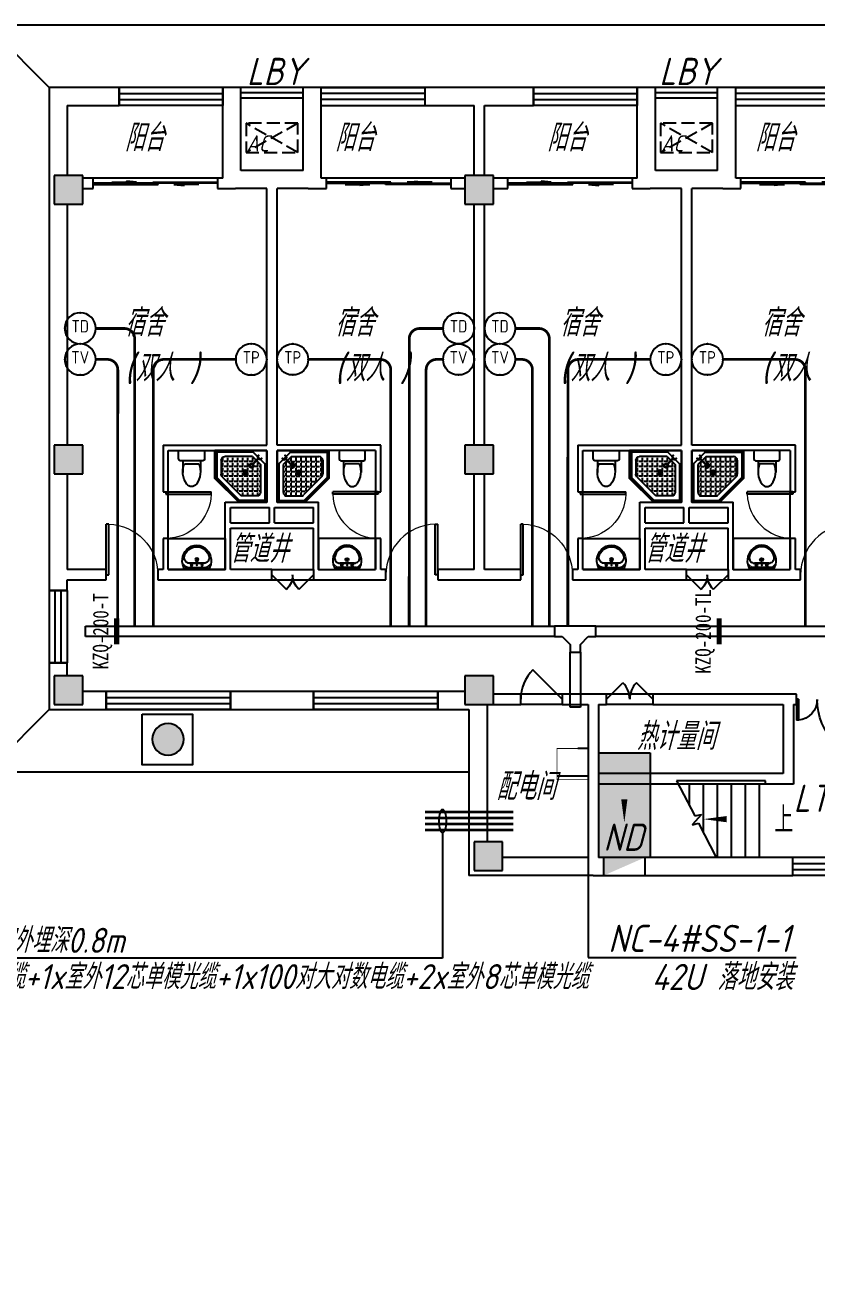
# Model space of a CAD drawing. Extents: x 0 to 2972856, y -1269770 to 0.
# Drawn here: x 2674394 to 2689670, y -895039 to -870766 of the extents above; entities that cross this region are included whole.
import ezdxf
from ezdxf.enums import TextEntityAlignment as Align

# ---------------------------------------------------------------- set-up
doc = ezdxf.new("R2010")
doc.units = 0
doc.header["$LTSCALE"] = 1000
doc.header["$PDSIZE"] = 50
doc.linetypes.add('DASH', pattern=[0.35, 0.25, -0.1])
doc.linetypes.add('接地线', pattern=[1.35002, 0.5, -1e-05, 1e-05, 0.5, -0.125, 0.1, -0.125])
for name, color, linetype in [('1-建筑底图', 8, 'Continuous'), ('CABLETRAY_DIM', 3, 'Continuous'), ('CABLETRAY_PDS', 4, 'Continuous'), ('EQUIP-通讯', 3, 'Continuous'), ('PUB_TEXT', 7, 'Continuous'), ('WIRE-综合布线', 4, 'Continuous'), ('抗震支吊架', 2, 'Continuous'), ('洁具', 251, 'Continuous'), ('电-线路-接地网', 6, '接地线'), ('空调外机', 251, 'Continuous'), ('防火分区', 255, 'Continuous')]:
    doc.layers.add(name, color=color, linetype=linetype)
doc.styles.add('_TCH_DIM', font='SIMPLEX', dxfattribs={"bigfont": 'GBCBIG'})
doc.styles.add('_TEL_ATTDEF', font='GBENOR', dxfattribs={"width": 0.8, "height": 3, "bigfont": 'GBCBIG'})
doc.styles.add('_TEL_DIM', font='SIMPLEX', dxfattribs={"width": 0.8, "height": 3.5, "bigfont": 'HZTXT'})
doc.styles.add('kzcad', font='', dxfattribs={"width": 0.8})
doc.styles.get("Standard").update_dxf_attribs({"font": 'gbeitc.shx', "bigfont": 'gbcbig.shx'})
doc.styles.get('kzcad').set_extended_font_data('SimSun')
doc.linetypes.add('JIEDI', pattern='A,1.25,-0.25,0.25,-0.25,0.625,["/",Standard,S=0.6,R=0,X=0,Y=-0.3],0.625,-0.25,0.25,-0.25', length=4)

# ---------------------------------------------------------------- blocks, each defined once
blk = doc.blocks.new('19寸标准机柜')
at = {"layer": 'CABLETRAY_PDS'}
blk.add_line((-300, 0), (-100, 0), dxfattribs=at)
at = {"layer": '电-线路-接地网', "color": 3, "linetype": 'JIEDI', "const_width": 15}
blk.add_lwpolyline([(-300, 0), (300, 0), (300, -600), (-300, -600)], close=True, dxfattribs=at)
at = {"layer": '电-线路-接地网', "color": 3, "linetype": 'JIEDI'}
blk.add_lwpolyline([(-300, -531), (300, -531)], dxfattribs=at)
blk = doc.blocks.new('$equip$00003204')
at = {"const_width": 0.05}
blk.add_lwpolyline([(0, 0.5, -1), (0, -0.5, -1), (0, 0.5, 0.021884)], format="xyb", dxfattribs=at)
blk.add_circle((0, 0), 0.5)
for p in [(0, 0.5), (-0.5, 0), (0.5, 0), (0, -0.5)]:
    blk.add_point(p)
at = {"color": 7, "style": '_TEL_ATTDEF'}
blk.add_attdef('$TEXT$', text='', height=0.4, dxfattribs=at).set_placement((0, 0), align=Align.MIDDLE_CENTER)
at = {"color": 7, "style": '_TEL_DIM', "flags": 1}
for tag in ['A', 'REMARK']:
    blk.add_attdef(tag, text='', height=0.00002, dxfattribs=at).set_placement((0, 0), align=Align.MIDDLE_CENTER)
blk = doc.blocks.new('$equip$00003208')
at = {"const_width": 0.05}
blk.add_lwpolyline([(0, 0.5, -1), (0, -0.5, -1), (0, 0.5, 0.021884)], format="xyb", dxfattribs=at)
blk.add_circle((0, 0), 0.5)
for p in [(0, 0.5), (-0.5, 0), (0.5, 0), (0, -0.5)]:
    blk.add_point(p)
at = {"color": 7, "style": '_TEL_ATTDEF'}
blk.add_attdef('$TEXT$', text='', height=0.4, dxfattribs=at).set_placement((0, 0), align=Align.MIDDLE_CENTER)
at = {"color": 7, "style": '_TEL_DIM', "flags": 1}
for tag in ['A', 'REMARK']:
    blk.add_attdef(tag, text='', height=0.00002, dxfattribs=at).set_placement((0, 0), align=Align.MIDDLE_CENTER)
blk = doc.blocks.new('$equip$00003209')
at = {"const_width": 0.05}
blk.add_lwpolyline([(0, 0.5, -1), (0, -0.5, -1), (0, 0.5, 0.021884)], format="xyb", dxfattribs=at)
blk.add_circle((0, 0), 0.5)
for p in [(0, 0.5), (-0.5, 0), (0.5, 0), (0, -0.5)]:
    blk.add_point(p)
at = {"color": 7, "style": '_TEL_ATTDEF'}
blk.add_attdef('$TEXT$', text='', height=0.4, dxfattribs=at).set_placement((0, 0), align=Align.MIDDLE_CENTER)
at = {"color": 7, "style": '_TEL_DIM', "flags": 1}
for tag in ['A', 'REMARK']:
    blk.add_attdef(tag, text='', height=0.00002, dxfattribs=at).set_placement((0, 0), align=Align.MIDDLE_CENTER)
blk = doc.blocks.new('A$C2CDD3BEF')
at = {"layer": '防火分区'}
h = blk.add_hatch(color=6, dxfattribs=at)
h.dxf.hatch_style = 1
edge = h.paths.add_edge_path()
edge.add_arc((460, 446), 282, 0, 360)
at = {"layer": '防火分区', "color": 6}
blk.add_lwpolyline([(0, 0), (900, 0), (900, 900), (0, 900)], close=True, dxfattribs=at)
blk.add_circle((460, 446), 282, dxfattribs=at)
blk = doc.blocks.new('1F平面-CAD导入_dwg_Drawing4_t3_dwg_$plan$00001613-474159-1F-927810-1F')
at = {"layer": '洁具'}
for p, q in [((-30, 250), (-170, 250)), ((-200, 170), (-430, 170)), ((-260, -140), (-260, 140)), ((-200, -170), (-200, -220)), ((-170, -250), (-30, -250))]:
    blk.add_line(p, q, dxfattribs=at)
for points in [[(-200, 220), (-200, 170), (-200, -170), (-430, -170)], [(0, -220), (0, 220)]]:
    blk.add_lwpolyline(points, dxfattribs=at)
for centre, radius, start, end in [((-170, 220), 30, 90, 180), ((-30, 220), 30, 0, 90), ((-590, 0), 110, 123.4509, 236.5491), ((-413, -227), 398, 67.4505, 126.6381), ((-413, 227), 398, 233.3619, 292.5495), ((-170, -220), 30, 180, 270), ((-30, -220), 30, 270, 0)]:
    blk.add_arc(centre, radius, start, end, dxfattribs=at)
blk = doc.blocks.new('$lvtry$00000169')
at = {"color": 0}
for p, q in [((259, -36), (259, 0)), ((259, -36), (36, -259)), ((276, -120), (120, -276)), ((144, -151), (291, -298)), ((151, -144), (298, -291)), ((173, -309), (173, -239)), ((183, -213), (205, -213)), ((220, -213), (243, -213)), ((259, -24), (976, -24)), ((259, -36), (964, -36)), ((270, -213), (270, -143)), ((270, -213), (340, -213)), ((270, -263), (270, -239)), ((276, -120), (808, -120)), ((366, -213), (366, -143)), ((366, -213), (436, -213)), ((366, -309), (366, -239)), ((462, -213), (462, -143)), ((462, -213), (532, -213)), ((462, -309), (462, -239)), ((558, -213), (558, -143)), ((558, -213), (628, -213)), ((558, -309), (558, -239)), ((655, -213), (655, -143)), ((655, -213), (725, -213)), ((655, -309), (655, -239)), ((751, -213), (751, -143)), ((751, -213), (821, -213)), ((751, -309), (751, -239)), ((847, -213), (847, -143)), ((847, -213), (880, -213)), ((847, -309), (847, -239)), ((880, -192), (880, -460)), ((964, -36), (976, -24)), ((964, -36), (964, -525)), ((976, -24), (976, -530)), ((36, -259), (0, -259)), ((24, -259), (24, -976)), ((36, -259), (36, -964)), ((120, -276), (120, -808)), ((120, -309), (147, -309)), ((120, -405), (147, -405)), ((173, -309), (243, -309)), ((173, -405), (173, -335)), ((173, -405), (243, -405)), ((173, -501), (173, -431)), ((270, -405), (270, -335)), ((270, -405), (340, -405)), ((270, -501), (270, -431)), ((334, -309), (340, -309)), ((366, -309), (436, -309)), ((366, -405), (366, -335)), ((366, -405), (379, -405)), ((366, -501), (366, -431)), ((462, -309), (532, -309)), ((462, -405), (462, -335)), ((462, -405), (532, -405)), ((462, -501), (462, -431)), ((558, -309), (628, -309)), ((558, -405), (558, -335)), ((558, -405), (628, -405)), ((558, -501), (558, -431)), ((655, -309), (725, -309)), ((655, -405), (655, -335)), ((655, -405), (725, -405)), ((655, -501), (655, -431)), ((751, -309), (821, -309)), ((751, -405), (751, -335)), ((751, -405), (821, -405)), ((751, -501), (751, -431)), ((847, -309), (880, -309)), ((847, -405), (847, -335)), ((847, -405), (880, -405)), ((847, -501), (847, -431)), ((120, -501), (147, -501)), ((120, -598), (147, -598)), ((120, -694), (147, -694)), ((173, -501), (243, -501)), ((173, -598), (173, -528)), ((173, -598), (243, -598)), ((173, -694), (173, -624)), ((173, -694), (243, -694)), ((173, -790), (173, -720)), ((270, -501), (340, -501)), ((270, -598), (270, -528)), ((270, -598), (340, -598)), ((270, -694), (270, -624)), ((270, -694), (340, -694)), ((270, -790), (270, -720)), ((366, -501), (436, -501)), ((366, -598), (366, -528)), ((366, -598), (436, -598)), ((366, -694), (366, -624)), ((366, -694), (436, -694)), ((366, -790), (366, -720)), ((462, -501), (532, -501)), ((462, -598), (462, -528)), ((462, -598), (532, -598)), ((462, -694), (462, -624)), ((462, -694), (532, -694)), ((462, -790), (462, -720)), ((859, -511), (511, -859)), ((964, -525), (525, -964)), ((976, -530), (530, -976)), ((558, -501), (628, -501)), ((558, -598), (558, -528)), ((558, -598), (628, -598)), ((558, -694), (558, -624)), ((558, -694), (628, -694)), ((558, -790), (558, -720)), ((655, -501), (725, -501)), ((655, -598), (655, -528)), ((655, -598), (725, -598)), ((655, -694), (655, -624)), ((655, -694), (676, -694)), ((751, -501), (821, -501)), ((751, -598), (751, -528)), ((751, -598), (773, -598)), ((847, -501), (867, -501)), ((964, -525), (976, -530)), ((36, -964), (24, -976)), ((36, -964), (525, -964)), ((120, -790), (147, -790)), ((173, -790), (243, -790)), ((173, -878), (173, -816)), ((192, -880), (460, -880)), ((270, -790), (340, -790)), ((270, -880), (270, -816)), ((366, -790), (436, -790)), ((366, -880), (366, -816)), ((462, -790), (532, -790)), ((462, -880), (462, -816)), ((525, -964), (530, -976)), ((558, -790), (580, -790)), ((24, -976), (530, -976))]:
    blk.add_line(p, q, dxfattribs=at)
blk.add_lwpolyline([(0, 0), (0, -1000), (540, -1000), (1000, -540), (1000, 0)], close=True)
for points in [[(0, 0), (0, -1000)], [(0, 0), (1000, 0)], [(1000, 0), (1000, -540)], [(136, -190), (148, -178), (132, -162), (121, -174)], [(190, -136), (178, -148), (162, -132), (174, -121)], [(1000, -540), (540, -1000)], [(0, -1000), (540, -1000)]]:
    blk.add_lwpolyline(points, close=True, dxfattribs=at)
for radius in [43.8, 31.1]:
    blk.add_circle((416, -428), radius, dxfattribs=at)
for centre, radius, start, end in [((808, -192), 72, 0, 90), ((296, -296), 40.6, 142.583, 128.4197), ((296, -296), 28.6, 145.828, 125.6599), ((808, -460), 72, 315, 0), ((192, -808), 72, 180, 270), ((460, -808), 72, 270, 315)]:
    blk.add_arc(centre, radius, start, end, dxfattribs=at)
for p in [(103, -156, 0), (156, -102, 0), (416, -428, 0)]:
    blk.add_point(p, dxfattribs=at)
blk = doc.blocks.new('$lvtry$00000178')
at = {"color": 0}
for p, q in [((-238, 0), (238, 0)), ((-214, -36), (-272, -91)), ((-180, -23), (180, -23)), ((-142, -105), (140, -105)), ((140, -105), (-142, -105)), ((216, -37), (268, -91))]:
    blk.add_line(p, q, dxfattribs=at)
blk.add_lwpolyline([(-104, -430, 0.224698), (110, -425, 0.348046), (269, -79), (239, 0), (-241, 0), (-271, -79, 0.356844)], format="xyb", close=True, dxfattribs=at)
for centre, radius in [((-100, -65), 16.3), ((1, -172), 31.6), ((100, -65), 16.3)]:
    blk.add_circle(centre, radius, dxfattribs=at)
at = {"color": 0, "lineweight": 13}
blk.add_circle((1, -172), 23, dxfattribs=at)
at = {"color": 0}
for centre, radius, start, end in [((-142, -205), 100, 90, 190.5602), ((-1, -179), 243, 190.5602, 349.4398), ((-180, -73), 50, 90, 133.181), ((140, -205), 100, 349.4398, 90), ((180, -73), 50, 44.5607, 90)]:
    blk.add_arc(centre, radius, start, end, dxfattribs=at)
for p in [(0, -65), (1, -172)]:
    blk.add_point(p, dxfattribs=at)
blk = doc.blocks.new('A$C70365C93')
at = {"layer": '洁具'}
blk.add_lwpolyline([(-1900, 2300), (-1900, 1700), (-800, 1700), (-800, 2300)], close=True, dxfattribs=at)
blk.add_blockref('$lvtry$00000178', (-1350, 2280), dxfattribs=at)
at = {"layer": '洁具', "rotation": 180}
blk.add_blockref('$lvtry$00000169', (0, 0), dxfattribs=at)
at = {"layer": '洁具', "extrusion": (0, 0, -1), "xscale": -1, "zscale": -1, "rotation": 90}
blk.add_blockref('1F平面-CAD导入_dwg_Drawing4_t3_dwg_$plan$00001613-474159-1F-927810-1F', (1450, 0), dxfattribs=at)
blk = doc.blocks.new('A$Cf5a72a1b')
at = {"layer": '空调外机', "linetype": 'DASH'}
for p, q in [((1000, 563), (0, 0)), ((1000, 0), (0, 563))]:
    blk.add_line(p, q, dxfattribs=at)
blk.add_lwpolyline([(1000, 563), (0, 563), (0, 0), (1000, 0)], close=True, dxfattribs=at)
at = {"layer": 'PUB_TEXT'}
blk.add_text('AC', height=315, dxfattribs=at).set_placement((5, 18))
blk = doc.blocks.new('$DorLib2D$00000116')
at = {"color": 0}
for p, q in [((-0.5, 0), (-0.146, 0.354)), ((0.5, 0), (0.146, 0.354))]:
    blk.add_line(p, q, dxfattribs=at)
for centre, start, end in [((-0.5, 0), 0, 45), ((0.5, 0), 135, 180)]:
    blk.add_arc(centre, 0.5, start, end, dxfattribs=at)
blk = doc.blocks.new('$DorLib2D$00000001')
for p, q in [((0.45, 0.975), (0.5, 0.975)), ((0.45, 0), (0.45, 0.975)), ((0.5, 0), (0.5, 0.975)), ((0.5, 0), (0.45, 0))]:
    blk.add_line(p, q)
at = {"lineweight": 13}
blk.add_arc((0.475, 0), 0.975, 91.4693, 180, dxfattribs=at)
blk = doc.blocks.new('$DorLib2D$00000114')
at = {"color": 0}
blk.add_line((0.5, 0), (-0.207, 0.707), dxfattribs=at)
blk.add_arc((0.5, 0), 1, 135, 180, dxfattribs=at)
blk = doc.blocks.new('$WINLIB2D$00000001')
at = {"color": 0}
for points in [[(-0.5, 0.5), (-0.5, -0.5)], [(-0.5, 0.5), (0.5, 0.5)], [(0.5, -0.5), (0.5, 0.5)], [(0.5, 0.167), (-0.5, 0.167)], [(0.5, -0.167), (-0.5, -0.167)], [(-0.5, -0.5), (0.5, -0.5)]]:
    blk.add_lwpolyline(points, dxfattribs=at)
blk = doc.blocks.new('$DorLib2D$00000131')
at = {"color": 0, "linetype": 'Continuous'}
for p, q in [((-0.5, 0.125), (-0.5, 0)), ((0.019, 0.125), (-0.5, 0.125)), ((0.019, 0), (0.019, 0.125)), ((0.15, 0.125), (0.232, 0.197)), ((0.35, 0.125), (0.15, 0.125)), ((0.232, 0.197), (0.232, 0.125)), ((-0.5, 0), (0.019, 0)), ((-0.024, 0), (0.5, 0)), ((-0.024, -0.125), (-0.024, 0)), ((0.5, 0), (0.5, -0.125)), ((-0.35, -0.125), (-0.15, -0.125)), ((-0.232, -0.197), (-0.232, -0.125)), ((-0.15, -0.125), (-0.232, -0.197)), ((0.5, -0.125), (-0.024, -0.125))]:
    blk.add_line(p, q, dxfattribs=at)
blk = doc.blocks.new('$DorLib2D$00000225')
at = {"color": 0}
for p, q in [((0.475, -0.001), (0.475, 0.752)), ((0.475, 0.752), (0.5, 0.752)), ((0.5, -0.001), (0.5, 0.752)), ((-0.5, 0), (-0.5, 0.252)), ((-0.475, 0.252), (-0.5, 0.252)), ((-0.475, 0), (-0.475, 0.252)), ((-0.475, 0), (-0.5, 0)), ((0.475, -0.001), (0.5, -0.001))]:
    blk.add_line(p, q, dxfattribs=at)
for centre, radius, start, end in [((0.505, -0.002), 0.755, 92.2493, 179.7238), ((-0.501, 0.003), 0.251, 359.7899, 84.0974)]:
    blk.add_arc(centre, radius, start, end, dxfattribs=at)
blk = doc.blocks.new('1-1层建筑底图')
at = {"layer": '1-建筑底图'}
h = blk.add_hatch(dxfattribs=at)
h.set_pattern_fill('沙地', color=256, scale=70)
h.set_pattern_definition([(0, (542715.016, -817816.58), (70, 70), [0, -140])])
h.paths.add_polyline_path([(2153976.6, -728676.3), (2152976.6, -728676.3), (2152976.6, -731376.3), (2154976.6, -731376.3), (2154976.6, -730376.3), (2153976.6, -730376.3)])
h.paths.add_polyline_path([(2071676.6, -793076.3), (2070676.6, -793076.3), (2070676.6, -795091.3), (2071676.6, -795091.3)])
h.paths.add_polyline_path([(2071676.6, -741161.3), (2070676.6, -741161.3), (2070676.6, -743176.3), (2071676.6, -743176.3)])
h.paths.add_polyline_path([(2152976.6, -807576.3), (2153976.6, -807576.3), (2153976.6, -805876.3), (2154976.6, -805876.3), (2154976.6, -804876.3), (2152976.6, -804876.3)])
for points in [[(2060726.6, -730026.3), (2060176.6, -730026.3), (2060176.6, -730576.3), (2060726.6, -730576.3)], [(2068651.6, -730026.3), (2068101.6, -730026.3), (2068101.6, -730576.3), (2068651.6, -730576.3)], [(2060726.6, -735226.3), (2060176.6, -735226.3), (2060176.6, -735776.3), (2060726.6, -735776.3)], [(2068651.6, -735226.3), (2068101.6, -735226.3), (2068101.6, -735776.3), (2068651.6, -735776.3)], [(2060726.6, -739676.3), (2060176.6, -739676.3), (2060176.6, -740226.3), (2060726.6, -740226.3)], [(2068651.6, -739676.3), (2068101.6, -739676.3), (2068101.6, -740226.3), (2068651.6, -740226.3)], [(2068826.6, -742876.3), (2068276.6, -742876.3), (2068276.6, -743426.3), (2068826.6, -743426.3)]]:
    blk.add_hatch(color=256, dxfattribs=at).paths.add_polyline_path(points)
for p, q in [((2060076.6, -728326.3), (2058876.6, -727126.3)), ((2103476.6, -727126.3), (2058876.6, -727126.3)), ((2060076.6, -728326.3), (2060076.6, -740326.3)), ((2103476.6, -728326.3), (2060076.6, -728326.3)), ((2061426.6, -728326.3), (2060076.6, -728326.3)), ((2060076.6, -728326.3), (2060076.6, -730126.3)), ((2061426.6, -728676.3), (2061426.6, -728326.3)), ((2063776.6, -728326.3), (2063426.6, -728326.3)), ((2063426.6, -728326.3), (2063426.6, -728676.3)), ((2063776.6, -729926.3), (2063776.6, -728326.3)), ((2064976.6, -729926.3), (2064976.6, -728326.3)), ((2065326.6, -728326.3), (2064976.6, -728326.3)), ((2065326.6, -728676.3), (2065326.6, -728326.3)), ((2068376.6, -728326.3), (2067326.6, -728326.3)), ((2067326.6, -728326.3), (2067326.6, -728676.3)), ((2069426.6, -728326.3), (2068376.6, -728326.3)), ((2069426.6, -728676.3), (2069426.6, -728326.3)), ((2071776.6, -728326.3), (2071426.6, -728326.3)), ((2071426.6, -728326.3), (2071426.6, -728676.3)), ((2071776.6, -729926.3), (2071776.6, -728326.3)), ((2072976.6, -729926.3), (2072976.6, -728326.3)), ((2073326.6, -728326.3), (2072976.6, -728326.3)), ((2073326.6, -728676.3), (2073326.6, -728326.3)), ((2060426.6, -728676.3), (2061426.6, -728676.3)), ((2060426.6, -728676.3), (2060426.6, -730026.3)), ((2063426.6, -730076.3), (2063426.6, -728676.3)), ((2065326.6, -730076.3), (2065326.6, -728676.3)), ((2067326.6, -728676.3), (2068276.6, -728676.3)), ((2068276.6, -730026.3), (2068276.6, -728676.3)), ((2068476.6, -728676.3), (2069426.6, -728676.3)), ((2068476.6, -730026.3), (2068476.6, -728676.3)), ((2071426.6, -730076.3), (2071426.6, -728676.3)), ((2073326.6, -730076.3), (2073326.6, -728676.3)), ((2060076.6, -730126.3), (2060076.6, -735501.3)), ((2060726.6, -730026.3), (2060176.6, -730026.3)), ((2060176.6, -730026.3), (2060176.6, -730576.3)), ((2060726.6, -730576.3), (2060726.6, -730026.3)), ((2060926.6, -730076.3), (2060726.6, -730076.3)), ((2060926.6, -730276.3), (2060926.6, -730076.3)), ((2063326.6, -730076.3), (2060926.6, -730076.3)), ((2063426.6, -730076.3), (2063326.6, -730076.3)), ((2063326.6, -730076.3), (2063326.6, -730276.3)), ((2064376.6, -729926.3), (2063776.6, -729926.3)), ((2064976.6, -729926.3), (2064376.6, -729926.3)), ((2065426.6, -730076.3), (2065326.6, -730076.3)), ((2067826.6, -730076.3), (2065426.6, -730076.3)), ((2065426.6, -730276.3), (2065426.6, -730076.3)), ((2068101.6, -730076.3), (2067826.6, -730076.3)), ((2067826.6, -730076.3), (2067826.6, -730276.3)), ((2068651.6, -730026.3), (2068101.6, -730026.3)), ((2068101.6, -730026.3), (2068101.6, -730576.3)), ((2068651.6, -730576.3), (2068651.6, -730026.3)), ((2068926.6, -730076.3), (2068651.6, -730076.3)), ((2068926.6, -730276.3), (2068926.6, -730076.3)), ((2071326.6, -730076.3), (2068926.6, -730076.3)), ((2071426.6, -730076.3), (2071326.6, -730076.3)), ((2071326.6, -730076.3), (2071326.6, -730276.3)), ((2072376.6, -729926.3), (2071776.6, -729926.3)), ((2072976.6, -729926.3), (2072376.6, -729926.3)), ((2073426.6, -730076.3), (2073326.6, -730076.3)), ((2075826.6, -730076.3), (2073426.6, -730076.3)), ((2073426.6, -730276.3), (2073426.6, -730076.3)), ((2060726.6, -730276.3), (2060926.6, -730276.3)), ((2063326.6, -730276.3), (2063676.6, -730276.3)), ((2064276.6, -730276.3), (2063676.6, -730276.3)), ((2064276.6, -735226.3), (2064276.6, -730276.3)), ((2065076.6, -730276.3), (2064476.6, -730276.3)), ((2064476.6, -735226.3), (2064476.6, -730276.3)), ((2065076.6, -730276.3), (2065426.6, -730276.3)), ((2067826.6, -730276.3), (2068101.6, -730276.3)), ((2068651.6, -730276.3), (2068926.6, -730276.3)), ((2071326.6, -730276.3), (2071676.6, -730276.3)), ((2072276.6, -730276.3), (2071676.6, -730276.3)), ((2072276.6, -735226.3), (2072276.6, -730276.3)), ((2073076.6, -730276.3), (2072476.6, -730276.3)), ((2072476.6, -735226.3), (2072476.6, -730276.3)), ((2073076.6, -730276.3), (2073426.6, -730276.3)), ((2060176.6, -730576.3), (2060726.6, -730576.3)), ((2060426.6, -730576.3), (2060426.6, -735226.3)), ((2068101.6, -730576.3), (2068651.6, -730576.3)), ((2068276.6, -735226.3), (2068276.6, -730576.3)), ((2068476.6, -735226.3), (2068476.6, -730576.3)), ((2060726.6, -735226.3), (2060176.6, -735226.3)), ((2060176.6, -735226.3), (2060176.6, -735776.3)), ((2060726.6, -735776.3), (2060726.6, -735226.3)), ((2062276.6, -735226.3), (2064276.6, -735226.3)), ((2062276.6, -735226.3), (2062276.6, -736126.3)), ((2066476.6, -735226.3), (2064476.6, -735226.3)), ((2066476.6, -736126.3), (2066476.6, -735226.3)), ((2068651.6, -735226.3), (2068101.6, -735226.3)), ((2068101.6, -735226.3), (2068101.6, -735776.3)), ((2068651.6, -735776.3), (2068651.6, -735226.3)), ((2070276.6, -735226.3), (2072276.6, -735226.3)), ((2070276.6, -735226.3), (2070276.6, -736126.3)), ((2074476.6, -735226.3), (2072476.6, -735226.3)), ((2074476.6, -736126.3), (2074476.6, -735226.3)), ((2062376.6, -735326.3), (2064276.6, -735326.3)), ((2062376.6, -736126.3), (2062376.6, -735326.3)), ((2064276.6, -736326.3), (2064276.6, -735326.3)), ((2064476.6, -736326.3), (2064476.6, -735326.3)), ((2066376.6, -735326.3), (2064476.6, -735326.3)), ((2066376.6, -735326.3), (2066376.6, -736126.3)), ((2070376.6, -735326.3), (2072276.6, -735326.3)), ((2070376.6, -736126.3), (2070376.6, -735326.3)), ((2072276.6, -736326.3), (2072276.6, -735326.3)), ((2072476.6, -736326.3), (2072476.6, -735326.3)), ((2074376.6, -735326.3), (2072476.6, -735326.3)), ((2074376.6, -735326.3), (2074376.6, -736126.3)), ((2060076.6, -735501.3), (2060076.6, -737726.3)), ((2060176.6, -735776.3), (2060726.6, -735776.3)), ((2060426.6, -735776.3), (2060426.6, -737626.3)), ((2068101.6, -735776.3), (2068651.6, -735776.3)), ((2068276.6, -737626.3), (2068276.6, -735776.3)), ((2068476.6, -737626.3), (2068476.6, -735776.3)), ((2062276.6, -736126.3), (2062376.6, -736126.3)), ((2062376.6, -737026.3), (2062376.6, -736126.3)), ((2066376.6, -737026.3), (2066376.6, -736126.3)), ((2066376.6, -736126.3), (2066476.6, -736126.3)), ((2070276.6, -736126.3), (2070376.6, -736126.3)), ((2070376.6, -737026.3), (2070376.6, -736126.3)), ((2074376.6, -737026.3), (2074376.6, -736126.3)), ((2074376.6, -736126.3), (2074476.6, -736126.3)), ((2063476.6, -736326.3), (2064276.6, -736326.3)), ((2063476.6, -736826.3), (2063476.6, -736326.3)), ((2063576.6, -736426.3), (2064326.6, -736426.3)), ((2063576.6, -736726.3), (2063576.6, -736426.3)), ((2064326.6, -736726.3), (2064326.6, -736426.3)), ((2064426.6, -736426.3), (2065176.6, -736426.3)), ((2064426.6, -736726.3), (2064426.6, -736426.3)), ((2064476.6, -736326.3), (2065276.6, -736326.3)), ((2065176.6, -736726.3), (2065176.6, -736426.3)), ((2065276.6, -736826.3), (2065276.6, -736326.3)), ((2071476.6, -736326.3), (2072276.6, -736326.3)), ((2071476.6, -736826.3), (2071476.6, -736326.3)), ((2071576.6, -736426.3), (2072326.6, -736426.3)), ((2071576.6, -736726.3), (2071576.6, -736426.3)), ((2072326.6, -736726.3), (2072326.6, -736426.3)), ((2072426.6, -736426.3), (2073176.6, -736426.3)), ((2072426.6, -736726.3), (2072426.6, -736426.3)), ((2072476.6, -736326.3), (2073276.6, -736326.3)), ((2073176.6, -736726.3), (2073176.6, -736426.3)), ((2073276.6, -736826.3), (2073276.6, -736326.3)), ((2063476.6, -737626.3), (2063476.6, -736826.3)), ((2063576.6, -736726.3), (2064326.6, -736726.3)), ((2063576.6, -736826.3), (2064376.6, -736826.3)), ((2063576.6, -737626.3), (2063576.6, -736826.3)), ((2064376.6, -736826.3), (2065176.6, -736826.3)), ((2064426.6, -736726.3), (2065176.6, -736726.3)), ((2065176.6, -737626.3), (2065176.6, -736826.3)), ((2065276.6, -737626.3), (2065276.6, -736826.3)), ((2071476.6, -737626.3), (2071476.6, -736826.3)), ((2071576.6, -736726.3), (2072326.6, -736726.3)), ((2071576.6, -736826.3), (2072376.6, -736826.3)), ((2071576.6, -737626.3), (2071576.6, -736826.3)), ((2072376.6, -736826.3), (2073176.6, -736826.3)), ((2072426.6, -736726.3), (2073176.6, -736726.3)), ((2073176.6, -737626.3), (2073176.6, -736826.3)), ((2073276.6, -737626.3), (2073276.6, -736826.3)), ((2062376.6, -737026.3), (2062276.6, -737026.3)), ((2062276.6, -737026.3), (2062276.6, -737626.3)), ((2062376.6, -737626.3), (2062376.6, -737026.3)), ((2066476.6, -737026.3), (2066376.6, -737026.3)), ((2066376.6, -737026.3), (2066376.6, -737626.3)), ((2066476.6, -737626.3), (2066476.6, -737026.3)), ((2070376.6, -737026.3), (2070276.6, -737026.3)), ((2070276.6, -737026.3), (2070276.6, -737626.3)), ((2070376.6, -737626.3), (2070376.6, -737026.3)), ((2074476.6, -737026.3), (2074376.6, -737026.3)), ((2074376.6, -737026.3), (2074376.6, -737626.3)), ((2074476.6, -737626.3), (2074476.6, -737026.3)), ((2061176.6, -737626.3), (2060426.6, -737626.3)), ((2061176.6, -737826.3), (2061176.6, -737626.3)), ((2062276.6, -737626.3), (2062176.6, -737626.3)), ((2062176.6, -737626.3), (2062176.6, -737826.3)), ((2062376.6, -737626.3), (2063476.6, -737626.3)), ((2064376.6, -737626.3), (2063576.6, -737626.3)), ((2064376.6, -737826.3), (2064376.6, -737626.3)), ((2064376.6, -737626.3), (2065176.6, -737626.3)), ((2065176.6, -737626.3), (2065176.6, -737826.3)), ((2065276.6, -737626.3), (2066376.6, -737626.3)), ((2066576.6, -737626.3), (2066476.6, -737626.3)), ((2066576.6, -737826.3), (2066576.6, -737626.3)), ((2068276.6, -737626.3), (2067576.6, -737626.3)), ((2067576.6, -737626.3), (2067576.6, -737826.3)), ((2069176.6, -737626.3), (2068476.6, -737626.3)), ((2069176.6, -737826.3), (2069176.6, -737626.3)), ((2070276.6, -737626.3), (2070176.6, -737626.3)), ((2070176.6, -737626.3), (2070176.6, -737826.3)), ((2070376.6, -737626.3), (2071476.6, -737626.3)), ((2072376.6, -737626.3), (2071576.6, -737626.3)), ((2072376.6, -737826.3), (2072376.6, -737626.3)), ((2072376.6, -737626.3), (2073176.6, -737626.3)), ((2073176.6, -737626.3), (2073176.6, -737826.3)), ((2073276.6, -737626.3), (2074376.6, -737626.3)), ((2074576.6, -737626.3), (2074476.6, -737626.3)), ((2074576.6, -737826.3), (2074576.6, -737626.3)), ((2060076.6, -737726.3), (2060076.6, -738026.3)), ((2060426.6, -738026.3), (2060426.6, -737826.3)), ((2060426.6, -737826.3), (2061176.6, -737826.3)), ((2062176.6, -737826.3), (2062276.6, -737826.3)), ((2062276.6, -737826.3), (2063476.6, -737826.3)), ((2063476.6, -737826.3), (2064376.6, -737826.3)), ((2064376.6, -737826.3), (2065176.6, -737826.3)), ((2065176.6, -737826.3), (2065276.6, -737826.3)), ((2065276.6, -737826.3), (2066476.6, -737826.3)), ((2066476.6, -737826.3), (2066576.6, -737826.3)), ((2067576.6, -737826.3), (2068376.6, -737826.3)), ((2068376.6, -737826.3), (2069176.6, -737826.3)), ((2070176.6, -737826.3), (2070276.6, -737826.3)), ((2070276.6, -737826.3), (2071476.6, -737826.3)), ((2071476.6, -737826.3), (2072376.6, -737826.3)), ((2072376.6, -737826.3), (2073176.6, -737826.3)), ((2073176.6, -737826.3), (2073276.6, -737826.3)), ((2073276.6, -737826.3), (2074476.6, -737826.3)), ((2074476.6, -737826.3), (2074576.6, -737826.3)), ((2060076.6, -738026.3), (2060426.6, -738026.3)), ((2060426.6, -739426.3), (2060076.6, -739426.3)), ((2060076.6, -739426.3), (2060076.6, -740326.3)), ((2060426.6, -739676.3), (2060426.6, -739426.3)), ((2060726.6, -739676.3), (2060176.6, -739676.3)), ((2060176.6, -739676.3), (2060176.6, -740226.3)), ((2060726.6, -740226.3), (2060726.6, -739676.3)), ((2068651.6, -739676.3), (2068101.6, -739676.3)), ((2068101.6, -739676.3), (2068101.6, -740226.3)), ((2068651.6, -740226.3), (2068651.6, -739676.3)), ((2061177.1, -739976.3), (2060726.6, -739976.3)), ((2061177.1, -740326.3), (2061177.1, -739976.3)), ((2065176.6, -739976.3), (2063577.1, -739976.3)), ((2063577.1, -739976.3), (2063577.1, -740326.3)), ((2065176.6, -740326.3), (2065176.6, -739976.3)), ((2068101.6, -739976.3), (2067576.6, -739976.3)), ((2067576.6, -739976.3), (2067576.6, -740326.3)), ((2069177.1, -740026.3), (2068651.6, -740026.3)), ((2069977.1, -740026.3, 100), (2069177.1, -740026.3, 100)), ((2069177.1, -740226.3), (2069177.1, -740026.3)), ((2070576.6, -740026.3), (2069977.1, -740026.3)), ((2069977.1, -740026.3), (2069977.1, -740226.3)), ((2070829.4, -740026.3), (2070576.6, -740026.3)), ((2071729.4, -740026.3), (2070829.4, -740026.3)), ((2070829.4, -740226.3), (2070829.4, -740026.3)), ((2074343.1, -740026.3), (2071729.4, -740026.3)), ((2071729.4, -740026.3), (2071729.4, -740226.3)), ((2074496.6, -740026.3), (2074343.1, -740026.3)), ((2074496.6, -740226.3), (2074496.6, -740026.3)), ((2060076.6, -740326.3), (2058876.6, -741526.3)), ((2060076.6, -740326.3), (2068176.6, -740326.3)), ((2060076.6, -740326.3), (2061177.1, -740326.3)), ((2060176.6, -740226.3), (2060726.6, -740226.3)), ((2063577.1, -740326.3), (2065176.6, -740326.3)), ((2067576.6, -740326.3), (2068176.6, -740326.3)), ((2068101.6, -740226.3), (2068651.6, -740226.3)), ((2068176.6, -740326.3), (2068176.6, -741526.3)), ((2068176.6, -740326.3), (2068176.6, -743526.3)), ((2068526.6, -740226.3), (2068526.6, -742876.3)), ((2068651.6, -740226.3), (2069177.1, -740226.3)), ((2069977.1, -740226.3, 100), (2069177.1, -740226.3, 100)), ((2069977.1, -740226.3), (2070476.6, -740226.3)), ((2070476.6, -740226.3), (2070476.6, -741661.3)), ((2070676.6, -740226.3), (2070829.4, -740226.3)), ((2070676.6, -740226.3), (2070676.6, -741561.3)), ((2071729.4, -740226.3), (2070829.4, -740226.3)), ((2071729.4, -740226.3), (2074243.1, -740226.3)), ((2074243.1, -740226.3), (2074243.1, -741561.3)), ((2074443.1, -740226.3), (2074443.1, -741761.3)), ((2074443.1, -740226.3), (2074496.6, -740226.3)), ((2070676.6, -741161.3), (2070676.6, -743176.3)), ((2070676.6, -741161.3), (2071676.6, -741161.3)), ((2071676.6, -741161.3), (2071676.6, -743176.3)), ((2058876.6, -741526.3), (2068176.6, -741526.3)), ((2070476.6, -741661.3), (2070476.6, -743176.3)), ((2074243.1, -741561.3), (2070676.6, -741561.3)), ((2070676.6, -741761.3), (2070676.6, -743176.3)), ((2074443.1, -741761.3), (2070676.6, -741761.3)), ((2073781.6, -741701.3), (2072183.4, -741701.3)), ((2072183.4, -741701.3), (2072534.4, -742376.8)), ((2073901.6, -741701.3), (2072183.4, -741701.3)), ((2073901.6, -741761.3), (2072214.6, -741761.3)), ((2072431.6, -742179), (2072431.6, -741761.3)), ((2072701.6, -742698.6), (2072701.6, -741761.3)), ((2072971.6, -743176.3), (2072971.6, -741761.3)), ((2073241.6, -743176.3), (2073241.6, -741761.3)), ((2073511.6, -743176.3), (2073511.6, -741761.3)), ((2073781.6, -743176.3), (2073781.6, -741761.3)), ((2073901.6, -741761.3), (2073901.6, -741701.3)), ((2072666.2, -742347.7), (2072484.3, -742545.8)), ((2072484.3, -742545.8), (2072608, -742518.5)), ((2072534.4, -742376.8), (2072666.2, -742347.7)), ((2072608, -742518.5), (2072949.8, -743176.3)), ((2068826.6, -742876.3), (2068276.6, -742876.3)), ((2068276.6, -742876.3), (2068276.6, -743426.3)), ((2068826.6, -743426.3), (2068826.6, -742876.3)), ((2070476.6, -743176.3), (2068826.6, -743176.3)), ((2074426.6, -743176.3), (2070676.6, -743176.3)), ((2073781.6, -743176.3), (2072949.8, -743176.3)), ((2074426.6, -743526.3), (2074426.6, -743176.3)), ((2068276.6, -743426.3), (2068826.6, -743426.3)), ((2070576.6, -743526.3), (2068176.6, -743526.3)), ((2070576.6, -743526.3), (2074426.6, -743526.3))]:
    blk.add_line(p, q, dxfattribs=at)
for points in [[(2063776.6, -728426.3), (2064976.6, -728426.3)], [(2071776.6, -728426.3), (2072976.6, -728426.3)], [(2063776.6, -728526.3), (2064976.6, -728526.3)], [(2071776.6, -728526.3), (2072976.6, -728526.3)]]:
    blk.add_lwpolyline(points, dxfattribs=at)
for points in [[(2071176.2, -741345.7, 0, 0, 0), (2071176.2, -742504.4, 0, 120, 0), (2071176.2, -742054.4, 0, 0, 0)], [(2073916.6, -742438.8, 0, 0, 0), (2072701.6, -742438.8, 0, 120, 0), (2073151.6, -742438.8, 0, 0, 0)]]:
    blk.add_lwpolyline(points, format="xyseb", dxfattribs=at)
blk.add_lwpolyline([(2071576.6, -743176.3), (2070776.6, -743176.3), (2070776.6, -743526.3), (2071576.6, -743526.3)], close=True, dxfattribs=at)
blk.add_solid([(2071576.6, -743176.3), (2070776.6, -743526.3), (2070776.6, -743176.3)], dxfattribs=at)
for name, p, xscale, yscale, zscale, rotation in [('$WINLIB2D$00000001', (2062426.6, -728501.3), 2000, 350, 2000, 180), ('$WINLIB2D$00000001', (2066326.6, -728501.3), -2000, 350, -2000, 180.000000000002), ('$WINLIB2D$00000001', (2070426.6, -728501.3), 2000, 350, 2000, 179.999999999998), ('$WINLIB2D$00000001', (2074326.6, -728501.3), -2000, 350, -2000, 179.9999999999959), ('$DorLib2D$00000131', (2062126.6, -730176.3), 2400, -200, 2400, 180), ('$DorLib2D$00000131', (2066626.6, -730176.3), -2400, -200, -2400, 180), ('$DorLib2D$00000131', (2070126.6, -730176.3), 2400, -200, 2400, 180), ('$DorLib2D$00000131', (2074626.6, -730176.3), -2400, -200, -2400, 180), ('$DorLib2D$00000001', (2062326.6, -736576.3), 900, -900, 900, 90), ('$DorLib2D$00000001', (2066426.6, -736576.3), 900, 900, 900, 90), ('$DorLib2D$00000001', (2070326.6, -736576.3), 900, -900, 900, 90), ('$DorLib2D$00000001', (2074426.6, -736576.3), 900, 900, 900, 90), ('$WINLIB2D$00000001', (2060251.6, -738726.3), 1400, 350, 1400, 270), ('$DorLib2D$00000114', (2069577.1, -740126.3), -800, -800, 200, 180), ('$DorLib2D$00000116', (2071279.4, -740126.3), -900, -900, 200, 180), ('$WINLIB2D$00000001', (2062377.1, -740151.3), 2400, 350, 2400, 180), ('$WINLIB2D$00000001', (2066376.6, -740151.3), 2400, 350, 2400, 180), ('$DorLib2D$00000225', (2075296.6, -740126.3), -1600, 1600, 200, 180), ('A$C2CDD3BEF', (2061875.2, -740416.5), -1.08, 1.08, 1.08, 180), ('$WINLIB2D$00000001', (2075126.6, -743351.3), 1400, -350, 1400, 180)]:
    blk.add_blockref(name, p, dxfattribs=dict(at, xscale=xscale, yscale=yscale, zscale=zscale, rotation=rotation))
for p in [(2063877.1, -729582.5), (2071877.1, -729582.5)]:
    blk.add_blockref('A$Cf5a72a1b', p, dxfattribs=at)
at = {"layer": '1-建筑底图', "xscale": -1, "rotation": 180}
for p in [(2064276.6, -735326.3), (2072276.6, -735326.3)]:
    blk.add_blockref('A$C70365C93', p, dxfattribs=at)
at = {"layer": '1-建筑底图', "rotation": 180}
for p in [(2064476.6, -735326.3), (2072476.6, -735326.3)]:
    blk.add_blockref('A$C70365C93', p, dxfattribs=at)
at = {"layer": '1-建筑底图'}
for name, p, xscale, yscale, zscale in [('$DorLib2D$00000001', (2061676.6, -737726.3), -1000, 1000, -1000), ('$DorLib2D$00000001', (2067076.6, -737726.3), 1000, 1000, 1000), ('$DorLib2D$00000001', (2069676.6, -737726.3), -1000, 1000, -1000), ('$DorLib2D$00000001', (2075076.6, -737726.3), 1000, 1000, 1000), ('$DorLib2D$00000116', (2064776.6, -737726.3), 800, -800, 200), ('$DorLib2D$00000116', (2072776.6, -737726.3), 800, -800, 200)]:
    blk.add_blockref(name, p, dxfattribs=dict(at, xscale=xscale, yscale=yscale, zscale=zscale))
for s, p in [('LBY', (2063891.3, -728281.2)), ('LBY', (2071849, -728281.2)), ('阳台', (2061533.4, -729558.2)), ('阳台', (2065593.8, -729558.2)), ('阳台', (2069683.8, -729558.2)), ('阳台', (2073703.6, -729558.2)), ('宿舍', (2061533.4, -733126)), ('宿舍', (2065587.8, -733126)), ('宿舍', (2069927.3, -733126)), ('宿舍', (2073817.2, -733126)), ('(', (2061533.4, -733998.1)), ('双人', (2061743.4, -733998.1)), (')', (2062793.4, -733998.1)), ('(', (2065587.8, -733998.1)), ('双人', (2065797.8, -733998.1)), (')', (2066847.8, -733998.1)), ('(', (2069927.3, -733998.1)), ('双人', (2070137.3, -733998.1)), (')', (2071187.3, -733998.1)), ('(', (2073817.2, -733998.1)), ('双人', (2074027.2, -733998.1)), ('管道井', (2063561.9, -737489.3)), ('管道井', (2071561.9, -737489.3)), ('热计量间', (2071414.6, -741103.1)), ('配电间', (2068705.6, -742070.7)), ('LT3', (2074441, -742298.2)), ('ND', (2070771.1, -743049.7))]:
    blk.add_text(s, height=525, dxfattribs=at).set_placement(p)
at = {"layer": '1-建筑底图', "style": '_TCH_DIM'}
blk.add_text('上', height=506.4, dxfattribs=at).set_placement((2074074.1, -742701.3))

msp = doc.modelspace()

# ---------------------------------------------------------------- linework, layer by layer
at = {"layer": 'CABLETRAY_DIM', "linetype": 'ByBlock'}
for p, q in [((2685256, -885316), (2685256, -888745)), ((2682449, -886342), (2682449, -888756)), ((2682449, -888756), (2670754, -888756)), ((2685256, -888745), (2689269, -888745))]:
    msp.add_line(p, q, dxfattribs=at)
at = {"layer": 'CABLETRAY_PDS', "linetype": 'ByBlock'}
for p, q in [((2675560, -882557), (2675560, -882357)), ((2675560, -882357), (2684607, -882357)), ((2684607, -882557), (2675560, -882557)), ((2684607, -882357), (2684607, -882557)), ((2685407, -882357), (2684607, -882357)), ((2684607, -882357), (2684607, -882557)), ((2684607, -882557), (2684757, -882557)), ((2684757, -882557), (2684907, -882707)), ((2685107, -882707), (2685257, -882557)), ((2685257, -882557), (2685407, -882557)), ((2685407, -882557), (2685407, -882357)), ((2685407, -882357), (2771300, -882357)), ((2685407, -882557), (2685407, -882357)), ((2771300, -882557), (2685407, -882557)), ((2684907, -882707), (2684907, -882857)), ((2685107, -882857), (2685107, -882707)), ((2684907, -883916), (2684907, -882857)), ((2684907, -882857), (2685107, -882857)), ((2684907, -882857), (2685107, -882857)), ((2685107, -882857), (2685107, -883916)), ((2685107, -883916), (2684907, -883916))]:
    msp.add_line(p, q, dxfattribs=at)
at = {"layer": 'WIRE-综合布线', "linetype": 'Continuous', "const_width": 52.5}
for points in [[(2675757, -876615), (2676308, -876615, -0.414214), (2676508, -876815), (2676507, -882357)], [(2682457, -876615), (2682005, -876615, 0.414214), (2681805, -876815), (2681804, -882357)], [(2683856, -876615), (2684308, -876615, -0.414214), (2684508, -876815), (2684507, -882357)], [(2675757, -877212), (2675982, -877212, -0.414214), (2676182, -877412), (2676181, -882357)], [(2676865, -882357), (2676866, -877412, -0.414214), (2677066, -877212), (2678456, -877212)], [(2681447, -882357), (2681448, -877412, 0.414214), (2681248, -877212), (2679857, -877212)], [(2682457, -877212), (2682331, -877212, 0.414214), (2682131, -877412), (2682130, -882357)], [(2683856, -877212), (2683982, -877212, -0.414214), (2684182, -877412), (2684181, -882357)], [(2684865, -882357), (2684866, -877412, -0.414214), (2685066, -877212), (2686456, -877212)], [(2689447, -882357), (2689448, -877412, 0.414214), (2689248, -877212), (2687857, -877212)]]:
    msp.add_lwpolyline(points, format="xyb", dxfattribs=at)
at = {"layer": '抗震支吊架', "color": 2, "const_width": 100}
for points in [[(2676160, -882707), (2676160, -882207)], [(2687785, -882707), (2687785, -882207)]]:
    msp.add_lwpolyline(points, dxfattribs=at)
at = {"layer": '电-线路-接地网', "color": 7, "linetype": 'ByBlock', "const_width": 50}
for points in [[(2682106, -885939), (2683813, -885939)], [(2682106, -886055), (2683813, -886055)], [(2682106, -886170), (2683813, -886170)], [(2682106, -886286), (2683813, -886286)]]:
    msp.add_lwpolyline(points, dxfattribs=at)
at = {"layer": '电-线路-接地网', "color": 3, "linetype": 'ByBlock'}
msp.add_ellipse((2682449, -886116), major_axis=(0, -226), ratio=0.297729, dxfattribs=at)

# ---------------------------------------------------------------- block references
at = {"layer": '1-建筑底图', "linetype": 'ByBlock'}
msp.add_blockref('1-1层建筑底图', (614779, -143639), dxfattribs=at)
at = {"layer": 'EQUIP-通讯', "linetype": 'JIEDI'}
ref = msp.add_blockref('$equip$00003209', (2675457, -876612), dxfattribs=dict(at, xscale=-600, yscale=600, zscale=600, rotation=180))
ref.add_attrib('$TEXT$', 'TD', dxfattribs={"layer": '0', "color": 7, "height": 240, "style": '_TEL_ATTDEF'}).set_placement((2675457, -876572), align=Align.MIDDLE_CENTER)
ref = msp.add_blockref('$equip$00003209', (2682757, -876612), dxfattribs=dict(at, xscale=600, yscale=600, zscale=600, rotation=180))
ref.add_attrib('$TEXT$', 'TD', dxfattribs={"layer": '0', "color": 7, "height": 240, "style": '_TEL_ATTDEF'}).set_placement((2682757, -876572), align=Align.MIDDLE_CENTER)
ref = msp.add_blockref('$equip$00003209', (2683556, -876612), dxfattribs=dict(at, xscale=-600, yscale=600, zscale=600, rotation=180))
ref.add_attrib('$TEXT$', 'TD', dxfattribs={"layer": '0', "color": 7, "height": 240, "style": '_TEL_ATTDEF'}).set_placement((2683556, -876572), align=Align.MIDDLE_CENTER)
ref = msp.add_blockref('$equip$00003204', (2675457, -877212), dxfattribs=dict(at, xscale=-600, yscale=600, zscale=600, rotation=180))
ref.add_attrib('$TEXT$', 'TV', dxfattribs={"layer": '0', "color": 7, "height": 240, "style": '_TEL_ATTDEF'}).set_placement((2675457, -877172), align=Align.MIDDLE_CENTER)
ref = msp.add_blockref('$equip$00003208', (2678756, -877212), dxfattribs=dict(at, xscale=-600, yscale=600, zscale=600, rotation=180))
ref.add_attrib('$TEXT$', 'TP', dxfattribs={"layer": '0', "color": 7, "height": 240, "style": '_TEL_ATTDEF'}).set_placement((2678756, -877172), align=Align.MIDDLE_CENTER)
ref = msp.add_blockref('$equip$00003208', (2679557, -877212), dxfattribs=dict(at, xscale=600, yscale=600, zscale=600, rotation=180))
ref.add_attrib('$TEXT$', 'TP', dxfattribs={"layer": '0', "color": 7, "height": 240, "style": '_TEL_ATTDEF'}).set_placement((2679557, -877172), align=Align.MIDDLE_CENTER)
ref = msp.add_blockref('$equip$00003204', (2682757, -877212), dxfattribs=dict(at, xscale=600, yscale=600, zscale=600, rotation=180))
ref.add_attrib('$TEXT$', 'TV', dxfattribs={"layer": '0', "color": 7, "height": 240, "style": '_TEL_ATTDEF'}).set_placement((2682757, -877172), align=Align.MIDDLE_CENTER)
ref = msp.add_blockref('$equip$00003204', (2683556, -877212), dxfattribs=dict(at, xscale=-600, yscale=600, zscale=600, rotation=180))
ref.add_attrib('$TEXT$', 'TV', dxfattribs={"layer": '0', "color": 7, "height": 240, "style": '_TEL_ATTDEF'}).set_placement((2683556, -877172), align=Align.MIDDLE_CENTER)
ref = msp.add_blockref('$equip$00003208', (2686756, -877212), dxfattribs=dict(at, xscale=-600, yscale=600, zscale=600, rotation=180))
ref.add_attrib('$TEXT$', 'TP', dxfattribs={"layer": '0', "color": 7, "height": 240, "style": '_TEL_ATTDEF'}).set_placement((2686756, -877172), align=Align.MIDDLE_CENTER)
ref = msp.add_blockref('$equip$00003208', (2687557, -877212), dxfattribs=dict(at, xscale=600, yscale=600, zscale=600, rotation=180))
ref.add_attrib('$TEXT$', 'TP', dxfattribs={"layer": '0', "color": 7, "height": 240, "style": '_TEL_ATTDEF'}).set_placement((2687557, -877172), align=Align.MIDDLE_CENTER)
at = {"layer": '电-线路-接地网', "linetype": 'ByBlock', "xscale": -1}
msp.add_blockref('19寸标准机柜', (2684956, -884716), dxfattribs=at)

# ---------------------------------------------------------------- texts
at = {"layer": 'CABLETRAY_DIM', "color": 7, "linetype": 'ByBlock'}
for s, height, p in [('4*SC50-FC 室外埋深0.8m', 482.27, (2670904, -888656)), ('NC-4#SS-1-1', 525, (2685644, -888640)), ('2x室外12芯单模光缆+1x室外12芯单模光缆+1x100对大对数电缆+2x室外8芯单模光缆', 482.27, (2670904, -889356)), ('42U 落地安装', 506.4, (2686483, -889375))]:
    msp.add_text(s, height=height, dxfattribs=at).set_placement(p)
at = {"layer": '抗震支吊架', "color": 2, "style": 'kzcad', "width": 0.8}
for s, p in [('KZQ-200-T', (2676000, -882457)), ('KZQ-200-TL', (2687625, -882457))]:
    msp.add_text(s, height=300, rotation=89.8854, dxfattribs=at).set_placement(p, align=Align.CENTER)

doc.saveas('drawing.dxf')
